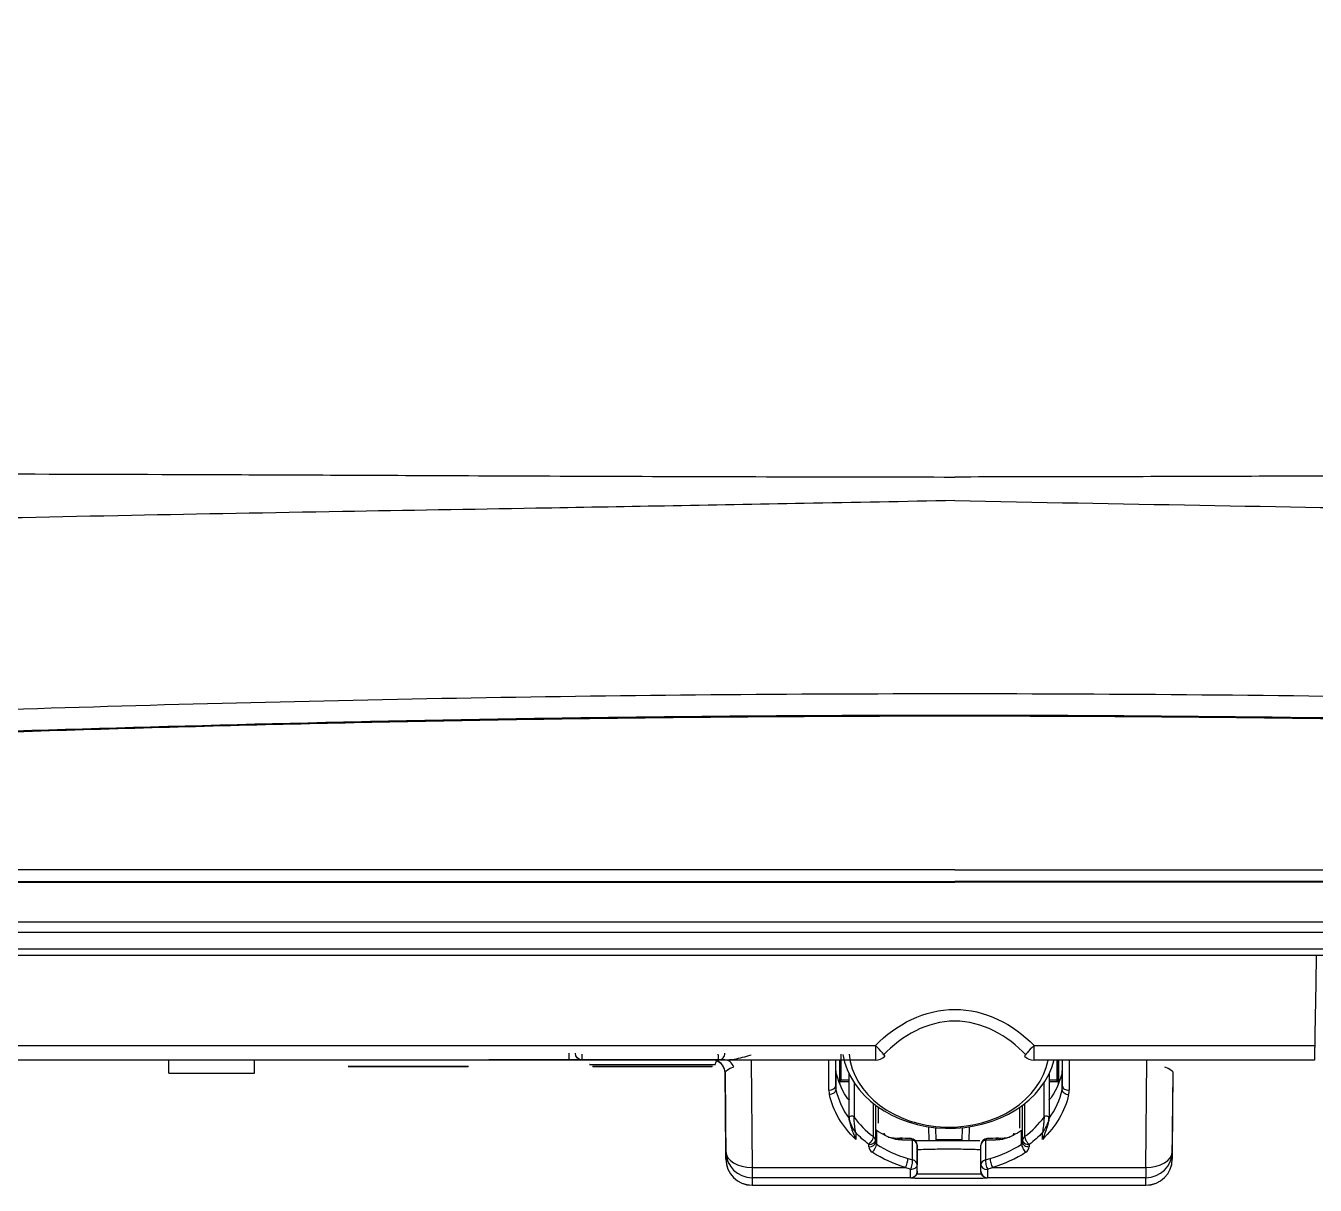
# Model space of a CAD drawing. Header units: millimetres. Extents: x 28 to 3046, y 8 to 3716.
# Drawn here: x 1093.7 to 1191.4, y 503.7 to 591.5 of the extents above; entities that cross this region are included whole.
import ezdxf

# ---------------------------------------------------------------- set-up
doc = ezdxf.new("R2010")
doc.units = ezdxf.units.MM
doc.layers.add('1LINE', color=7, linetype='CONTINUOUS')

msp = doc.modelspace()

# ---------------------------------------------------------------- linework, layer by layer
at = {"layer": '1LINE', "linetype": 'Continuous'}
for p, q in [((1104.559, 512.185), (1104.559, 513.168)), ((1111.059, 512.185), (1111.059, 513.168)), ((1128.801, 513.186), (1135.762, 513.186)), ((1135.762, 513.186), (1128.801, 513.186)), ((1134.864, 513.186), (1129.264, 513.186)), ((1129.682, 513.185), (1134.382, 513.185)), ((1133.682, 513.186), (1130.125, 513.186)), ((1132.496, 513.185), (1136.331, 513.185)), ((1136.331, 513.185), (1132.497, 513.185)), ((1133.682, 513.186), (1133.682, 513.186)), ((1136.331, 513.186), (1133.682, 513.186)), ((1133.682, 513.186), (1133.682, 513.186)), ((1133.682, 513.186), (1134.382, 513.186)), ((1134.382, 513.186), (1134.382, 513.186)), ((1134.382, 513.186), (1134.382, 513.186)), ((1134.864, 513.686), (1134.864, 513.186)), ((1135.864, 513.186), (1134.864, 513.186)), ((1135.762, 513.186), (1135.762, 513.186)), ((1135.864, 513.186), (1135.864, 513.186)), ((1136.332, 513.186), (1136.296, 513.186)), ((1145.779, 513.186), (1146.697, 513.186)), ((1146.697, 513.186), (1146.202, 513.186)), ((1146.202, 513.186), (1146.203, 513.186)), ((1146.212, 513.186), (1146.213, 513.186)), ((1148.695, 513.168), (1148.764, 505.028)), ((1154.582, 510.89), (1154.582, 513.168)), ((1155.082, 513.168), (1155.082, 511.198)), ((1155.382, 513.168), (1155.382, 511.406)), ((1155.482, 513.615), (1155.482, 511.662)), ((1171.882, 511.662), (1171.882, 513.169)), ((1171.982, 513.169), (1171.982, 511.406)), ((1171.982, 511.406), (1171.982, 513.168)), ((1172.282, 511.196), (1172.282, 513.168)), ((1172.782, 513.168), (1172.782, 510.888)), ((1178.599, 505.028), (1178.668, 513.168)), ((1104.559, 512.185), (1111.059, 512.185)), ((1118.184, 512.686), (1119.847, 512.686)), ((1127.144, 512.686), (1118.277, 512.686)), ((1118.277, 512.686), (1119.89, 512.686)), ((1120.368, 512.686), (1125.053, 512.686)), ((1125.531, 512.686), (1127.144, 512.686)), ((1125.574, 512.686), (1127.237, 512.686)), ((1136.684, 512.686), (1138.347, 512.686)), ((1145.644, 512.686), (1136.777, 512.686)), ((1136.777, 512.686), (1138.39, 512.686)), ((1138.868, 512.686), (1143.553, 512.686)), ((1144.031, 512.686), (1145.644, 512.686)), ((1144.074, 512.686), (1145.737, 512.686)), ((1146.714, 512.195), (1146.705, 512.194)), ((1146.705, 512.194), (1146.764, 505.673)), ((1146.764, 506.242), (1146.714, 512.195)), ((1155.111, 512.282), (1155.111, 510.927)), ((1156.107, 508.776), (1156.107, 512.123)), ((1171.257, 512.124), (1171.257, 508.776)), ((1172.252, 510.925), (1172.252, 512.279)), ((1180.649, 512.195), (1180.599, 506.242)), ((1180.599, 505.673), (1180.658, 512.194)), ((1180.658, 512.194), (1180.649, 512.195)), ((1155.482, 511.662), (1156.107, 511.662)), ((1155.482, 511.546), (1155.482, 511.662)), ((1155.482, 511.546), (1156.107, 511.546)), ((1156.48, 511.462), (1156.48, 508.854)), ((1170.883, 508.855), (1170.883, 511.462)), ((1171.257, 511.662), (1171.882, 511.662)), ((1171.257, 511.546), (1171.882, 511.546)), ((1171.882, 511.546), (1171.882, 511.662)), ((1157.952, 507.374), (1157.952, 509.872)), ((1158.107, 509.753), (1158.107, 507.089)), ((1158.307, 509.609), (1158.307, 508.395)), ((1169.057, 508.001), (1169.057, 509.609)), ((1169.257, 507.089), (1169.257, 509.754)), ((1169.412, 509.873), (1169.412, 507.374)), ((1156.107, 508.734), (1156.107, 508.776)), ((1162.177, 507.052), (1162.158, 508.115)), ((1165.205, 508.115), (1165.187, 507.052)), ((1171.257, 508.776), (1171.257, 508.734)), ((1156.607, 507.674), (1156.607, 507.164)), ((1158.18, 507.842), (1158.18, 506.795)), ((1162.659, 508.052), (1162.677, 507.05)), ((1162.675, 507.15), (1164.689, 507.15)), ((1164.687, 507.05), (1164.704, 508.052)), ((1169.183, 506.795), (1169.183, 507.842)), ((1170.757, 507.164), (1170.757, 507.675)), ((1146.764, 505.673), (1146.764, 506.242)), ((1157.607, 506.609), (1157.607, 506.781)), ((1158.107, 507.089), (1158.107, 506.917)), ((1160.924, 505.608), (1160.924, 507.105)), ((1161.267, 506.62), (1161.266, 506.732)), ((1161.266, 506.732), (1161.266, 505.234)), ((1161.267, 504.706), (1161.267, 506.375)), ((1166.096, 505.233), (1166.096, 506.731)), ((1166.437, 507.105), (1166.437, 505.607)), ((1169.257, 506.917), (1169.257, 507.089)), ((1169.757, 506.781), (1169.757, 506.609)), ((1180.599, 506.242), (1180.599, 505.673)), ((1148.764, 505.028), (1148.764, 504.261)), ((1148.764, 505.028), (1160.391, 505.028)), ((1148.764, 504.261), (1148.764, 503.691)), ((1160.767, 504.261), (1148.764, 504.261)), ((1160.767, 504.214), (1160.767, 504.261)), ((1161.267, 504.761), (1161.267, 504.706)), ((1166.097, 504.753), (1166.097, 504.698)), ((1166.596, 504.261), (1166.597, 504.214)), ((1178.599, 504.261), (1166.596, 504.261)), ((1166.973, 505.028), (1178.599, 505.028)), ((1178.599, 505.028), (1178.599, 504.261)), ((1178.599, 503.691), (1178.599, 504.261)), ((1148.764, 503.69), (1148.764, 503.691)), ((1148.764, 503.691), (1178.599, 503.691)), ((1148.764, 503.69), (1178.599, 503.69)), ((1178.599, 503.691), (1178.599, 503.69))]:
    msp.add_line(p, q, dxfattribs=at)
at = {"layer": '1LINE', "linetype": 'Continuous', "extrusion": (0, 0, -1)}
msp.add_arc((-1135.864, 513.686), 0.5, 270, 0, dxfattribs=at)
msp.add_arc((-1135.864, 513.686), 0.5, 270, 0, dxfattribs=at)
at = {"layer": '1LINE', "linetype": 'Continuous'}
for centre, radius, start, end in [((1158.103, 514.168), 1, 270, 315.65999), ((1170.125, 514.168), 1, 224.34001, 270), ((1160.766, 506.731), 0.5, 0.88189, 88.96299), ((1166.596, 506.731), 0.5, 91.03616, 180), ((1148.764, 505.69), 2, 180.52182, 270), ((1178.599, 505.69), 2, 270, 359.47788)]:
    msp.add_arc(centre, radius, start, end, dxfattribs=at)
for centre, major_axis, ratio, start_param, end_param in [((1158.103, 514.168), (-0.715, 0.699), 0.074429, 3.141589, 4.788474), ((1158.103, 514.168), (0, -1), 0.00251, 4.605985, 6.283185), ((1170.125, 514.168), (0.715, 0.699), 0.074429, 1.494711, 3.141598), ((1170.125, 514.168), (0, 1), 0.002509, 3.141593, 4.818793), ((1145.714, 512.186), (0, -1), 1, 1.579512, 2.848859), ((1145.705, 512.186), (0, -1), 1, 1.579512, 2.821952), ((1146.203, 513.686), (0, 0.5), 1, 3.141593, 4.721105), ((1146.697, 512.186), (0, -1), 0.753417, 2.050408, 3.141589), ((1163.682, 514.384), (-8.1, 0), 0.788011, 0.123701, 2.952803), ((1163.682, 514.076), (7.6, 0), 0.788011, 3.219052, 6.129639), ((1157.082, 512.553), (2, 0), 0.788011, 3.141593, 3.314393), ((1170.282, 512.551), (2, 0), 0.788011, 6.110007, 6.283185), ((1154.582, 511.198), (0.5, 0), 0.615661, 4.712391, 6.283185), ((1157.082, 511.198), (2, 0), 0.788011, 3.141593, 3.314393), ((1155.482, 511.477), (0.3, 0), 0.615661, 1.570796, 1.910451), ((1171.882, 511.477), (-0.3, 0), 0.615661, 4.371179, 4.712389), ((1170.282, 511.196), (2, 0), 0.788011, 6.110007, 6.283185), ((1172.782, 511.196), (-0.5, 0), 0.615661, 0, 1.570799), ((1157.082, 510.89), (-2.5, 0), 0.788011, 0, 0.1728), ((1154.619, 510.86), (0.488, 0.108), 0.606493, 4.578855, 6.149649), ((1172.744, 510.857), (-0.488, 0.108), 0.606452, 0.133822, 1.70462), ((1170.282, 510.888), (-2.5, 0), 0.788011, 2.968414, 3.141593), ((1156.307, 508.776), (-0.2, 0), 0.788003, 3.661991, 6.283185), ((1171.057, 508.776), (-0.2, 0), 0.788004, 3.141593, 5.762891), ((1157.607, 507.089), (-0.3, -0.4), 0.425002, 1.056309, 2.627104), ((1157.607, 507.089), (-0.5, 0), 0.788011, 3.141593, 3.950463), ((1158.307, 507.964), (0.2, 0), 0.788011, 3.141593, 4.027802), ((1158.556, 507.132), (0.234, 0.442), 0.342989, 5.707645, 6.851726), ((1159.943, 506.748), (0.012, 0.5), 0.568666, 5.530117, 6.325519), ((1160.766, 506.731), (0.009, 0.5), 0.46105, 5.564989, 6.322426), ((1166.596, 506.731), (0.009, -0.5), 0.460751, 3.102359, 3.859709), ((1167.42, 506.748), (0.012, -0.5), 0.568661, 3.099259, 3.89466), ((1168.807, 507.132), (0.234, -0.442), 0.342984, 2.573062, 3.717134), ((1169.057, 507.964), (0.2, 0), 0.788011, 5.396976, 6.283185), ((1169.757, 507.089), (-0.5, 0), 0.788011, 5.474384, 6.283185), ((1169.757, 507.089), (-0.301, 0.4), 0.42503, 0.51446, 2.085258), ((1148.764, 506.26), (2, 0.017), 0.615648, 3.141981, 4.707172), ((1148.764, 506.26), (2, 0), 0.999394, 3.150314, 4.712389), ((1157.607, 507.089), (-0.5, 0), 0.615661, 1.570799, 3.141593), ((1157.607, 506.917), (-0.5, 0), 0.615661, 1.570799, 3.141593), ((1158.307, 506.609), (-0.7, 0), 0.788011, 0, 0.88621), ((1157.864, 506.49), (-0.27, -0.421), 0.389317, 1.026529, 2.597324), ((1158.307, 506.917), (0.2, 0), 0.788011, 3.141593, 4.027802), ((1160.766, 506.731), (0.5, 0), 0.788011, 0.000834, 1.248272), ((1166.596, 506.731), (0.5, 0), 0.788011, 1.893073, 3.142426), ((1169.057, 506.917), (0.2, 0), 0.788011, 5.396976, 6.283185), ((1169.499, 506.49), (-0.27, 0.421), 0.389314, 0.544268, 2.115066), ((1169.757, 507.089), (-0.5, 0), 0.615661, 0, 1.570799), ((1169.757, 506.917), (-0.5, 0), 0.615661, 0, 1.570799), ((1169.057, 506.609), (-0.7, 0), 0.788011, 2.255383, 3.141593), ((1178.599, 506.26), (-2, 0.017), 0.615648, 1.576026, 3.14121), ((1178.599, 506.26), (2, 0), 0.999394, 4.712389, 6.274453), ((1148.764, 505.69), (2, 0), 0.999394, 3.150314, 4.712389), ((1160.391, 505.336), (-0.144, -0.479), 0.220223, 0.940484, 2.51128), ((1160.766, 505.234), (-0.119, -0.486), 0.217512, 0.844456, 2.500289), ((1160.766, 505.234), (-0.5, -0.001), 0.683756, 1.57002, 3.140889), ((1160.766, 505.234), (-0.5, 0), 0.788011, 3.142426, 4.389864), ((1166.596, 505.233), (-0.5, 0), 0.788011, 5.034666, 6.284019), ((1166.596, 505.233), (-0.5, -0.001), 0.684103, 6.282482, 7.853205), ((1166.596, 505.233), (-0.119, 0.486), 0.217467, 0.641357, 2.29765), ((1166.973, 505.336), (-0.144, 0.479), 0.220217, 0.630313, 2.20111), ((1178.599, 505.69), (2, 0), 0.999394, 4.712389, 6.274453), ((1160.767, 504.757), (-0.5, -0.008), 0.999394, 1.555414, 3.12683), ((1166.597, 504.757), (-0.5, -0.008), 0.999394, 6.268423, 7.837288)]:
    msp.add_ellipse(centre, major_axis=major_axis, ratio=ratio, start_param=start_param, end_param=end_param, dxfattribs=at)
at = {"layer": '1LINE', "linetype": 'Continuous', "extrusion": (0, 0, -1)}
for centre, major_axis, ratio, start_param, end_param in [((1148.714, 512.186), (-2, 0.011), 0.307781, 6.27925, 7.11235), ((1163.682, 513.461), (8.7, 0), 0.788011, 2.676275, 2.968795), ((1163.682, 513.461), (8.7, 0), 0.788011, 0.173181, 0.465322), ((1178.649, 512.186), (2, 0.011), 0.307781, 5.454042, 6.287133), ((1163.682, 511.798), (9.2, 0), 0.788011, 2.448108, 2.968795), ((1163.682, 511.798), (9.2, 0), 0.788011, 0.173181, 0.69349), ((1163.682, 511.798), (8.8, 0), 0.788011, 2.332725, 2.504711), ((1163.682, 513.153), (8.7, 0), 0.788011, 2.161694, 2.255386), ((1163.682, 507.704), (-9.2, 0), 0.054164, 5.034914, 5.130852), ((1163.682, 507.704), (-9.2, 0), 0.054164, 4.29393, 4.390112), ((1163.682, 513.153), (8.7, 0), 0.788011, 0.886212, 0.979909), ((1163.682, 511.798), (8.8, 0), 0.788011, 0.636804, 0.808805), ((1163.682, 511.798), (9.2, 0), 0.788011, 1.936601, 2.255386), ((1163.682, 507.204), (8.7, 0), 0.011989, 1.893321, 1.989259), ((1163.682, 507.807), (-14.02, 0), 0.054164, 4.545597, 4.894542), ((1163.682, 507.204), (-8.7, 0), 0.011989, 4.29393, 4.390112), ((1163.682, 511.798), (9.2, 0), 0.788011, 0.886212, 1.205001), ((1161.266, 506.26), (-0.001, 1.5), 0.000513, 3.176412, 3.959492), ((1166.096, 506.259), (-0.001, 1.5), 0.000513, 3.176412, 3.959016), ((1163.682, 504.801), (-11.22, 0), 0.054164, 4.449528, 4.97516)]:
    msp.add_ellipse(centre, major_axis=major_axis, ratio=ratio, start_param=start_param, end_param=end_param, dxfattribs=at)
at = {"layer": '1LINE', "linetype": 'Continuous'}
for points, degree, knots in [([(1034.462, 660.009), (1033.472, 658.74), (1031.241, 655.882), (1026.498, 649.869), (1017.908, 638.961), (1006.68, 624.188), (995.18, 608.126), (985.895, 594.021), (978.998, 582.167), (973.96, 572.624), (972.693, 566.996), (974.626, 564.075), (976.987, 562.457), (980.481, 561.379), (985.137, 560.857), (990.728, 560.111), (999.685, 559.051), (1013.488, 557.8), (1031.163, 557.208), (1045.309, 557.216), (1054.03, 557.359), (1063.07, 557.504), (1075.171, 557.584), (1091.141, 557.596), (1105.431, 557.551), (1117.326, 557.5), (1127.48, 557.454), (1138.834, 557.408), (1151.414, 557.368), (1159.875, 557.356), (1164.116, 557.35)], 3, [0, 0, 0, 0, 0.012507, 0.028169, 0.059983, 0.123214, 0.185248, 0.247141, 0.309619, 0.372607, 0.435239, 0.466362, 0.497482, 0.528744, 0.560227, 0.591849, 0.622902, 0.686811, 0.748464, 0.7798, 0.795457, 0.811186, 0.842678, 0.873857, 0.905195, 0.921072, 0.936872, 0.957903, 0.978899, 1, 1, 1, 1]), ([(1293.77, 660.008), (1296.22, 656.858), (1298.67, 653.752), (1303.644, 647.44), (1306.095, 644.323), (1313.248, 635.123), (1317.745, 629.191), (1325.946, 618.045), (1329.697, 612.788), (1336.517, 602.882), (1339.546, 598.247), (1344.855, 589.7), (1347.135, 585.775), (1351.068, 578.682), (1352.73, 575.518), (1354.847, 570.13), (1355.285, 567.931), (1354.507, 565.405), (1353.996, 564.694), (1352.711, 563.448), (1351.906, 562.921), (1349.929, 562.048), (1348.756, 561.702), (1346.006, 561.171), (1344.437, 561.011), (1339.296, 560.353), (1335.218, 559.816), (1325.644, 558.786), (1320.159, 558.293), (1310.704, 557.741), (1307.334, 557.587), (1300.257, 557.358), (1296.544, 557.282), (1288.756, 557.213), (1284.683, 557.219), (1276.162, 557.312), (1271.75, 557.409), (1262.484, 557.519), (1257.599, 557.552), (1247.469, 557.589), (1242.2, 557.592), (1231.248, 557.577), (1225.567, 557.56), (1213.805, 557.513), (1207.728, 557.485), (1195.517, 557.432), (1189.339, 557.408), (1176.836, 557.37), (1170.561, 557.356), (1164.116, 557.35)], 3, [0, 0, 0, 0, 0.03125, 0.03125, 0.0625, 0.0625, 0.125, 0.125, 0.1875, 0.1875, 0.25, 0.25, 0.3125, 0.3125, 0.375, 0.375, 0.4375, 0.4375, 0.46875, 0.46875, 0.5, 0.5, 0.53125, 0.53125, 0.5625, 0.5625, 0.625, 0.625, 0.6875, 0.6875, 0.71875, 0.71875, 0.75, 0.75, 0.78125, 0.78125, 0.8125, 0.8125, 0.84375, 0.84375, 0.875, 0.875, 0.90625, 0.90625, 0.9375, 0.9375, 0.96875, 0.96875, 1, 1, 1, 1]), ([(1164.116, 555.564), (1160.309, 555.49), (1152.953, 555.348), (1142.354, 555.156), (1130.635, 554.949), (1117.044, 554.721), (1101.245, 554.436), (1083.354, 554.059), (1068.592, 553.639), (1056.989, 553.21), (1046.663, 552.716), (1030.968, 552.097), (1015.728, 551.959), (1003.233, 552.219), (994.675, 552.563), (987.52, 552.955), (982.406, 553.265), (978.941, 553.452), (976.477, 553.548), (974.181, 553.675), (970.17, 554.2), (967.516, 555.37), (966.038, 557.267), (965.31, 558.517), (964.846, 560.141), (964.857, 561.586), (964.932, 562.364), (964.934, 562.38)], 3, [0, 0, 0, 0, 0.029053, 0.056147, 0.081277, 0.119713, 0.162933, 0.20915, 0.271281, 0.298578, 0.325679, 0.379906, 0.475247, 0.522897, 0.57022, 0.622381, 0.664623, 0.687993, 0.711989, 0.734356, 0.759986, 0.855278, 0.879092, 0.902938, 0.950799, 0.998964, 1, 1, 1, 1]), ([(1164.116, 555.564), (1176.582, 555.318), (1188.868, 555.1), (1206.963, 554.79), (1212.976, 554.688), (1224.713, 554.475), (1230.412, 554.363), (1241.456, 554.122), (1246.801, 553.991), (1257.122, 553.703), (1262.121, 553.547), (1271.634, 553.19), (1276.143, 552.972), (1284.839, 552.583), (1289.034, 552.424), (1301.074, 552.068), (1308.442, 551.992), (1321.761, 552.114), (1327.619, 552.307), (1337.938, 552.785), (1342.402, 553.066), (1348.152, 553.392), (1349.91, 553.483), (1353.125, 553.607), (1354.59, 553.727), (1358.367, 554.345), (1360.137, 555.1), (1361.892, 556.802), (1362.327, 557.451), (1362.965, 558.71), (1363.164, 559.352), (1363.384, 560.78), (1363.378, 561.578), (1363.291, 562.429)], 3, [0, 0, 0, 0, 0.094713, 0.094713, 0.142069, 0.142069, 0.189425, 0.189425, 0.236782, 0.236782, 0.284138, 0.284138, 0.331495, 0.331495, 0.378851, 0.378851, 0.473564, 0.473564, 0.568276, 0.568276, 0.662989, 0.662989, 0.710346, 0.710346, 0.757702, 0.757702, 0.852415, 0.852415, 0.899771, 0.899771, 0.947127, 0.947127, 1, 1, 1, 1]), ([(964.596, 547.503), (964.961, 546.58), (965.489, 545.715), (967.478, 543.541), (969.318, 542.36), (976.906, 539.385), (984.732, 538.172), (1000.468, 537.344), (1006.401, 537.226), (1019.796, 537.255), (1027.155, 537.405), (1039.176, 537.772), (1043.347, 537.917), (1052.046, 538.242), (1056.557, 538.425), (1070.86, 538.995), (1081.313, 539.401), (1103.666, 540.11), (1115.503, 540.415), (1139.455, 540.829), (1151.665, 540.942), (1164.116, 540.942)], 3, [0, 0, 0, 0, 0.06087, 0.06087, 0.165218, 0.165218, 0.373913, 0.373913, 0.478261, 0.478261, 0.582609, 0.582609, 0.634783, 0.634783, 0.686957, 0.686957, 0.791304, 0.791304, 0.895652, 0.895652, 1, 1, 1, 1]), ([(1164.116, 540.942), (1176.629, 540.942), (1189.118, 540.826), (1213.472, 540.399), (1225.105, 540.094), (1247.283, 539.387), (1257.842, 538.976), (1272.173, 538.404), (1276.688, 538.222), (1285.381, 537.899), (1289.544, 537.755), (1301.525, 537.394), (1308.829, 537.25), (1322.134, 537.23), (1328.155, 537.354), (1338.685, 537.929), (1343.18, 538.376), (1350.82, 539.62), (1353.978, 540.416), (1358.938, 542.379), (1360.758, 543.546), (1362.705, 545.675), (1363.219, 546.499), (1363.583, 547.379)], 3, [0, 0, 0, 0, 0.104646, 0.104646, 0.209293, 0.209293, 0.313939, 0.313939, 0.366262, 0.366262, 0.418585, 0.418585, 0.523232, 0.523232, 0.627878, 0.627878, 0.732524, 0.732524, 0.837171, 0.837171, 0.941817, 0.941817, 1, 1, 1, 1]), ([(1164.116, 539.288), (1156.511, 539.288), (1148.934, 539.246), (1133.877, 539.079), (1126.406, 538.955), (1104.666, 538.488), (1090.921, 538.054), (1065.325, 537.102), (1053.935, 536.604), (1038.334, 536.056), (1033.386, 535.903), (1026.366, 535.737), (1024.09, 535.692), (1020.776, 535.643), (1019.688, 535.629), (1018.081, 535.614), (1017.549, 535.609), (1016.758, 535.603), (1016.496, 535.602), (1015.973, 535.599), (1015.68, 535.601), (1015.453, 535.596)], 3, [0, 0, 0, 0, 0.125, 0.125, 0.25, 0.25, 0.5, 0.5, 0.75, 0.75, 0.875, 0.875, 0.9375, 0.9375, 0.96875, 0.96875, 0.984375, 0.984375, 0.992188, 0.992188, 1, 1, 1, 1]), ([(1023.216, 535.672), (1025.057, 535.702), (1026.941, 535.739), (1033.511, 535.89), (1038.406, 536.038), (1053.88, 536.574), (1065.275, 537.069), (1084.437, 537.779), (1091.179, 538.011), (1104.998, 538.426), (1112.062, 538.61), (1126.483, 538.918), (1133.842, 539.04), (1148.87, 539.206), (1156.499, 539.249), (1164.116, 539.249)], 3, [0, 0, 0, 0, 0.055984, 0.055984, 0.190843, 0.190843, 0.460562, 0.460562, 0.595422, 0.595422, 0.730281, 0.730281, 0.865141, 0.865141, 1, 1, 1, 1]), ([(1312.778, 535.596), (1312.551, 535.6), (1312.259, 535.598), (1311.736, 535.601), (1311.474, 535.603), (1310.684, 535.608), (1310.153, 535.613), (1308.548, 535.629), (1307.462, 535.642), (1304.152, 535.692), (1301.879, 535.736), (1294.868, 535.902), (1289.92, 536.055), (1274.408, 536.599), (1263.243, 537.088), (1237.652, 538.043), (1223.434, 538.492), (1194.316, 539.114), (1179.398, 539.288), (1164.116, 539.288)], 3, [0, 0, 0, 0, 0.007813, 0.007813, 0.015625, 0.015625, 0.03125, 0.03125, 0.0625, 0.0625, 0.125, 0.125, 0.25, 0.25, 0.5, 0.5, 0.75, 0.75, 1, 1, 1, 1]), ([(1164.116, 539.249), (1171.74, 539.249), (1179.344, 539.207), (1194.432, 539.04), (1201.923, 538.915), (1223.706, 538.448), (1237.481, 538.013), (1256.681, 537.301), (1262.759, 537.057), (1274.196, 536.601), (1279.576, 536.392), (1291.736, 535.972), (1298.279, 535.786), (1304.362, 535.683)], 3, [0, 0, 0, 0, 0.135762, 0.135762, 0.271524, 0.271524, 0.543048, 0.543048, 0.67881, 0.67881, 0.814572, 0.814572, 1, 1, 1, 1]), ([(1164.119, 527.592), (1158.104, 527.592), (1152.071, 527.592), (1140.055, 527.592), (1134.058, 527.592), (1122.089, 527.592), (1116.061, 527.592), (1104.339, 527.592), (1098.659, 527.591), (1087.652, 527.591), (1082.332, 527.591), (1072.088, 527.591), (1067.149, 527.59), (1053.087, 527.59), (1044.646, 527.589), (1029.443, 527.589), (1022.588, 527.589), (1009.945, 527.589), (1004.202, 527.589), (988.955, 527.589), (981.558, 527.588), (976.949, 527.586)], 3, [0, 0, 0, 0, 0.0625, 0.0625, 0.125, 0.125, 0.1875, 0.1875, 0.25, 0.25, 0.3125, 0.3125, 0.375, 0.375, 0.5, 0.5, 0.625, 0.625, 0.75, 0.75, 1, 1, 1, 1]), ([(977.732, 526.708), (978.229, 526.708), (979.631, 526.708), (982.076, 526.708), (985.156, 526.708), (991.408, 526.708), (998.127, 526.708), (1004.3, 526.708), (1004.3, 526.708), (1004.301, 526.708), (1004.302, 526.708), (1004.304, 526.708), (1004.308, 526.708), (1004.316, 526.708), (1004.331, 526.708), (1004.363, 526.708), (1004.427, 526.708), (1004.554, 526.708), (1004.809, 526.708), (1005.321, 526.708), (1006.354, 526.708), (1008.456, 526.708), (1012.807, 526.708), (1022.093, 526.708), (1030.996, 526.708), (1037.431, 526.708), (1037.432, 526.708), (1037.433, 526.708), (1037.434, 526.708), (1037.438, 526.708), (1037.444, 526.708), (1037.457, 526.708), (1037.483, 526.708), (1037.534, 526.708), (1037.637, 526.708), (1037.844, 526.708), (1038.258, 526.708), (1039.09, 526.708), (1040.772, 526.708), (1044.207, 526.708), (1051.349, 526.708), (1062.353, 526.708), (1076.865, 526.708), (1092.738, 526.708), (1109.651, 526.708), (1121.47, 526.708), (1127.481, 526.708), (1127.481, 526.708), (1127.483, 526.708), (1127.485, 526.708), (1127.49, 526.708), (1127.501, 526.708), (1127.521, 526.708), (1127.562, 526.708), (1127.645, 526.708), (1127.81, 526.708), (1128.137, 526.708), (1128.792, 526.708), (1130.103, 526.708), (1132.731, 526.708), (1138.009, 526.708), (1147.075, 526.708), (1156.315, 526.708), (1162.495, 526.708), (1164.119, 526.708)], 3, [0, 0, 0, 0, 0.026171, 0.073712, 0.106177, 0.142912, 0.285771, 0.285773, 0.285775, 0.285778, 0.285785, 0.285798, 0.285824, 0.285876, 0.285981, 0.286191, 0.28661, 0.287449, 0.289126, 0.292481, 0.299187, 0.312592, 0.339365, 0.392746, 0.499347, 0.499349, 0.499351, 0.499355, 0.499362, 0.499378, 0.499408, 0.499469, 0.499591, 0.499834, 0.500322, 0.501296, 0.503246, 0.507149, 0.514964, 0.530626, 0.562044, 0.625004, 0.687933, 0.750092, 0.812423, 0.875102, 0.875104, 0.875106, 0.87511, 0.875117, 0.875133, 0.875163, 0.875224, 0.875347, 0.875592, 0.876084, 0.87707, 0.879005, 0.882905, 0.8907, 0.906274, 0.937405, 0.983542, 1, 1, 1, 1]), ([(1164.119, 527.592), (1189.072, 527.577), (1214.026, 527.565), (1247.143, 527.59), (1257.36, 527.606), (1275.85, 527.621), (1284.176, 527.621), (1299.321, 527.613), (1306.191, 527.605), (1318.777, 527.593), (1324.441, 527.589), (1339.427, 527.588), (1346.768, 527.591), (1351.289, 527.586)], 3, [0, 0, 0, 0, 0.25, 0.25, 0.375, 0.375, 0.5, 0.5, 0.625, 0.625, 0.75, 0.75, 1, 1, 1, 1]), ([(1350.507, 526.708), (1343.628, 526.708), (1328.422, 526.708), (1320.885, 526.708), (1311.407, 526.708), (1301.517, 526.708), (1290.807, 526.708), (1278.668, 526.708), (1265.656, 526.708), (1258.511, 526.708), (1251.081, 526.708), (1243.597, 526.708), (1235.34, 526.708), (1227.177, 526.708), (1218.487, 526.708), (1209.774, 526.708), (1200.759, 526.708), (1182.705, 526.708), (1164.119, 526.708)], 2, [0, 0, 0, 0.25, 0.25, 0.375, 0.375, 0.5, 0.5, 0.625, 0.625, 0.6875, 0.6875, 0.75, 0.75, 0.8125, 0.8125, 0.875, 0.875, 1, 1, 1]), ([(973.543, 526.658), (973.543, 526.658), (973.543, 526.658), (973.95, 526.658), (974.374, 526.658), (975.292, 526.658), (975.786, 526.658), (976.868, 526.658), (977.455, 526.658), (978.734, 526.658), (979.428, 526.658), (980.919, 526.658), (981.715, 526.658), (983.407, 526.658), (984.303, 526.658), (987.142, 526.658), (989.236, 526.658), (993.831, 526.658), (996.332, 526.658), (1001.744, 526.658), (1004.656, 526.658), (1008.564, 526.658), (1009.359, 526.658), (1010.97, 526.658), (1011.787, 526.658), (1014.271, 526.658), (1015.973, 526.658), (1019.463, 526.658), (1021.251, 526.658), (1024.912, 526.658), (1026.784, 526.658), (1032.543, 526.658), (1036.569, 526.658), (1042.969, 526.658), (1045.162, 526.658), (1048.555, 526.658), (1049.703, 526.658), (1052.035, 526.658), (1053.216, 526.658), (1059.191, 526.658), (1064.197, 526.658), (1072.107, 526.658), (1074.81, 526.658), (1078.976, 526.658), (1080.383, 526.658), (1083.236, 526.658), (1084.681, 526.658), (1087.611, 526.658), (1089.095, 526.658), (1091.349, 526.658), (1092.106, 526.658), (1093.626, 526.658), (1094.388, 526.658), (1098.212, 526.658), (1101.306, 526.658), (1107.564, 526.658), (1110.727, 526.658), (1117.121, 526.658), (1120.353, 526.658), (1126.883, 526.658), (1130.183, 526.658), (1135.184, 526.658), (1136.86, 526.658), (1139.387, 526.658), (1140.232, 526.658), (1141.925, 526.658), (1142.775, 526.658), (1147.025, 526.658), (1150.432, 526.658), (1157.264, 526.658), (1160.688, 526.658), (1164.119, 526.658)], 3, [0, 0, 0, 0, 0.000002, 0.000002, 0.031252, 0.031252, 0.062502, 0.062502, 0.093752, 0.093752, 0.125002, 0.125002, 0.156252, 0.156252, 0.187502, 0.187502, 0.250002, 0.250002, 0.312502, 0.312502, 0.375001, 0.375001, 0.390626, 0.390626, 0.406251, 0.406251, 0.437501, 0.437501, 0.468751, 0.468751, 0.500001, 0.500001, 0.562501, 0.562501, 0.593751, 0.593751, 0.609376, 0.609376, 0.625001, 0.625001, 0.687501, 0.687501, 0.718751, 0.718751, 0.734376, 0.734376, 0.750001, 0.750001, 0.765626, 0.765626, 0.773438, 0.773438, 0.781251, 0.781251, 0.8125, 0.8125, 0.84375, 0.84375, 0.875, 0.875, 0.90625, 0.90625, 0.921875, 0.921875, 0.929688, 0.929688, 0.9375, 0.9375, 0.96875, 0.96875, 1, 1, 1, 1]), ([(1354.696, 526.658), (1354.696, 526.658), (1354.696, 526.658), (1354.289, 526.658), (1353.864, 526.658), (1352.947, 526.658), (1352.453, 526.658), (1351.371, 526.658), (1350.784, 526.658), (1349.504, 526.658), (1348.811, 526.658), (1347.32, 526.658), (1346.523, 526.658), (1344.831, 526.658), (1343.935, 526.658), (1341.097, 526.658), (1339.003, 526.658), (1334.407, 526.658), (1331.907, 526.658), (1326.495, 526.658), (1323.582, 526.658), (1319.675, 526.658), (1318.88, 526.658), (1317.269, 526.658), (1316.452, 526.658), (1313.967, 526.658), (1312.266, 526.658), (1308.776, 526.658), (1306.988, 526.658), (1303.327, 526.658), (1301.454, 526.658), (1295.696, 526.658), (1291.67, 526.658), (1285.27, 526.658), (1283.077, 526.658), (1279.684, 526.658), (1278.536, 526.658), (1276.204, 526.658), (1275.022, 526.658), (1269.048, 526.658), (1264.042, 526.658), (1256.132, 526.658), (1253.428, 526.658), (1249.263, 526.658), (1247.856, 526.658), (1245.003, 526.658), (1243.557, 526.658), (1240.627, 526.658), (1239.143, 526.658), (1236.889, 526.658), (1236.133, 526.658), (1234.613, 526.658), (1233.85, 526.658), (1230.027, 526.658), (1226.932, 526.658), (1220.675, 526.658), (1217.512, 526.658), (1211.117, 526.658), (1207.886, 526.658), (1201.355, 526.658), (1198.056, 526.658), (1193.054, 526.658), (1191.378, 526.658), (1188.851, 526.658), (1188.007, 526.658), (1186.313, 526.658), (1185.464, 526.658), (1181.214, 526.658), (1177.806, 526.658), (1170.975, 526.658), (1167.551, 526.658), (1164.119, 526.658)], 3, [0, 0, 0, 0, 0.000002, 0.000002, 0.031252, 0.031252, 0.062502, 0.062502, 0.093752, 0.093752, 0.125002, 0.125002, 0.156252, 0.156252, 0.187502, 0.187502, 0.250002, 0.250002, 0.312502, 0.312502, 0.375001, 0.375001, 0.390626, 0.390626, 0.406251, 0.406251, 0.437501, 0.437501, 0.468751, 0.468751, 0.500001, 0.500001, 0.562501, 0.562501, 0.593751, 0.593751, 0.609376, 0.609376, 0.625001, 0.625001, 0.687501, 0.687501, 0.718751, 0.718751, 0.734376, 0.734376, 0.750001, 0.750001, 0.765626, 0.765626, 0.773438, 0.773438, 0.781251, 0.781251, 0.8125, 0.8125, 0.84375, 0.84375, 0.875, 0.875, 0.90625, 0.90625, 0.921875, 0.921875, 0.929688, 0.929688, 0.9375, 0.9375, 0.96875, 0.96875, 1, 1, 1, 1]), ([(973.599, 523.655), (975.223, 523.656), (977.245, 523.655), (983.278, 523.655), (987.127, 523.655), (1001.131, 523.655), (1013.727, 523.655), (1036.848, 523.655), (1045.339, 523.655), (1064.351, 523.655), (1074.966, 523.655), (1098.341, 523.655), (1110.955, 523.655), (1130.529, 523.655), (1137.194, 523.655), (1150.597, 523.655), (1157.338, 523.655), (1164.119, 523.655)], 3, [0, 0, 0, 0, 0.125, 0.125, 0.25, 0.25, 0.5, 0.5, 0.625, 0.625, 0.75, 0.75, 0.875, 0.875, 0.9375, 0.9375, 1, 1, 1, 1]), ([(1164.119, 522.839), (1157.351, 522.839), (1150.624, 522.839), (1137.248, 522.839), (1130.596, 522.839), (1111.063, 522.839), (1098.475, 522.839), (1075.154, 522.839), (1064.566, 522.839), (1045.604, 522.839), (1037.135, 522.839), (1014.072, 522.839), (1001.507, 522.839), (987.538, 522.839), (983.699, 522.839), (977.68, 522.839), (975.664, 522.84), (974.043, 522.839)], 3, [0, 0, 0, 0, 0.0625, 0.0625, 0.125, 0.125, 0.25, 0.25, 0.375, 0.375, 0.5, 0.5, 0.75, 0.75, 0.875, 0.875, 1, 1, 1, 1]), ([(1164.119, 523.655), (1170.902, 523.655), (1177.643, 523.655), (1191.047, 523.655), (1197.713, 523.655), (1217.288, 523.655), (1229.904, 523.655), (1253.281, 523.655), (1263.896, 523.655), (1282.909, 523.655), (1291.4, 523.655), (1314.522, 523.655), (1327.117, 523.655), (1341.12, 523.655), (1344.968, 523.655), (1351, 523.655), (1353.02, 523.656), (1354.644, 523.655)], 3, [0, 0, 0, 0, 0.0625, 0.0625, 0.125, 0.125, 0.25, 0.25, 0.375, 0.375, 0.5, 0.5, 0.75, 0.75, 0.875, 0.875, 1, 1, 1, 1]), ([(1354.2, 522.839), (1352.579, 522.84), (1350.564, 522.839), (1344.548, 522.839), (1340.709, 522.839), (1326.741, 522.839), (1314.176, 522.839), (1291.113, 522.839), (1282.644, 522.839), (1263.681, 522.839), (1253.092, 522.839), (1229.77, 522.839), (1217.181, 522.839), (1197.646, 522.839), (1190.993, 522.839), (1177.616, 522.839), (1170.888, 522.839), (1164.119, 522.839)], 3, [0, 0, 0, 0, 0.125, 0.125, 0.25, 0.25, 0.5, 0.5, 0.625, 0.625, 0.75, 0.75, 0.875, 0.875, 0.9375, 0.9375, 1, 1, 1, 1]), ([(975.887, 521.604), (977.496, 521.604), (979.49, 521.604), (985.446, 521.604), (989.246, 521.604), (1003.071, 521.604), (1015.509, 521.604), (1038.348, 521.604), (1046.701, 521.604), (1065.514, 521.604), (1075.971, 521.604), (1099.011, 521.604), (1111.496, 521.604), (1137.392, 521.604), (1150.693, 521.604), (1164.119, 521.604)], 3, [0, 0, 0, 0, 0.125, 0.125, 0.25, 0.25, 0.5, 0.5, 0.625, 0.625, 0.75, 0.75, 0.875, 0.875, 1, 1, 1, 1]), ([(1164.119, 521.104), (1150.794, 521.104), (1137.591, 521.104), (1111.895, 521.104), (1099.51, 521.104), (1076.67, 521.104), (1066.313, 521.104), (1047.684, 521.104), (1039.414, 521.104), (1016.789, 521.104), (1004.466, 521.104), (990.772, 521.104), (987.007, 521.104), (981.107, 521.104), (979.131, 521.104), (977.534, 521.104)], 3, [0, 0, 0, 0, 0.125, 0.125, 0.25, 0.25, 0.375, 0.375, 0.5, 0.5, 0.75, 0.75, 0.875, 0.875, 1, 1, 1, 1]), ([(1164.119, 521.604), (1177.546, 521.604), (1190.848, 521.604), (1216.745, 521.604), (1229.229, 521.604), (1252.27, 521.604), (1262.727, 521.604), (1281.54, 521.604), (1289.894, 521.604), (1312.733, 521.604), (1325.171, 521.604), (1338.995, 521.604), (1342.795, 521.604), (1348.75, 521.604), (1350.744, 521.604), (1352.352, 521.604)], 3, [0, 0, 0, 0, 0.125, 0.125, 0.25, 0.25, 0.375, 0.375, 0.5, 0.5, 0.75, 0.75, 0.875, 0.875, 1, 1, 1, 1]), ([(1350.706, 521.104), (1349.109, 521.104), (1347.134, 521.104), (1341.233, 521.104), (1337.469, 521.104), (1323.775, 521.104), (1311.452, 521.104), (1288.828, 521.104), (1280.557, 521.104), (1261.928, 521.104), (1251.571, 521.104), (1228.73, 521.104), (1216.345, 521.104), (1190.648, 521.104), (1177.445, 521.104), (1164.119, 521.104)], 3, [0, 0, 0, 0, 0.125, 0.125, 0.25, 0.25, 0.5, 0.5, 0.625, 0.625, 0.75, 0.75, 0.875, 0.875, 1, 1, 1, 1]), ([(1170.128, 514.275), (1173.277, 514.275), (1176.427, 514.275), (1183.515, 514.275), (1187.453, 514.275), (1191.391, 514.275)], 3, [0, 0, 0, 0, 0.444361, 0.444361, 1, 1, 1, 1]), ([(1191.391, 514.275), (1191.391, 514.234), (1191.39, 514.192), (1191.387, 514.039), (1191.385, 513.926), (1191.381, 513.716), (1191.379, 513.616), (1191.376, 513.444), (1191.375, 513.369), (1191.372, 513.254), (1191.371, 513.212), (1191.371, 513.175), (1191.37, 513.168), (1191.37, 513.168)], 3, [0, 0, 0, 0, 0.073282, 0.073282, 0.274547, 0.274547, 0.475813, 0.475813, 0.677051, 0.677051, 0.878261, 0.878261, 1, 1, 1, 1]), ([(1135.86, 513.609), (1135.86, 513.579), (1135.86, 513.55), (1135.86, 513.439), (1135.861, 513.367), (1135.862, 513.258), (1135.863, 513.22), (1135.864, 513.191), (1135.864, 513.186), (1135.864, 513.186)], 3, [0, 0, 0, 0, 0.115411, 0.115411, 0.468601, 0.468601, 0.821809, 0.821809, 1, 1, 1, 1]), ([(1146.203, 513.186), (1144.483, 513.186), (1142.764, 513.186), (1139.318, 513.186), (1137.591, 513.186), (1135.864, 513.186)], 3, [0, 0, 0, 0, 0.498929, 0.498929, 1, 1, 1, 1]), ([(1136.331, 513.186), (1136.343, 513.186), (1136.358, 513.186), (1136.446, 513.186), (1136.561, 513.186), (1136.866, 513.186), (1137.06, 513.186), (1137.52, 513.186), (1137.78, 513.186), (1138.364, 513.186), (1138.686, 513.186), (1139.358, 513.186), (1139.719, 513.186), (1140.458, 513.186), (1140.83, 513.186), (1141.591, 513.186), (1141.971, 513.186), (1142.701, 513.186), (1143.064, 513.186), (1143.741, 513.186), (1144.056, 513.186), (1144.643, 513.186), (1144.906, 513.186), (1145.36, 513.186), (1145.556, 513.186), (1145.733, 513.186), (1145.757, 513.186), (1145.779, 513.186)], 3, [0, 0, 0, 0, 0.02216, 0.02216, 0.109789, 0.109789, 0.197418, 0.197418, 0.285047, 0.285047, 0.372676, 0.372676, 0.460305, 0.460305, 0.547934, 0.547934, 0.635563, 0.635563, 0.723191, 0.723191, 0.81082, 0.81082, 0.898449, 0.898449, 0.986078, 0.986078, 1, 1, 1, 1]), ([(1145.968, 512.843), (1145.998, 512.926), (1146.028, 513.009), (1146.06, 513.102), (1146.064, 513.112), (1146.067, 513.121)], 3, [0, 0, 0, 0, 0.897355, 0.897355, 1, 1, 1, 1]), ([(1146.203, 513.186), (1146.202, 513.186), (1146.202, 513.205), (1146.201, 513.279), (1146.2, 513.335), (1146.199, 513.463), (1146.199, 513.533), (1146.198, 513.609)], 3, [0, 0, 0, 0, 0.352851, 0.352851, 0.705706, 0.705706, 1, 1, 1, 1]), ([(1146.697, 513.186), (1146.927, 513.186), (1147.167, 513.211), (1147.827, 513.318), (1148.256, 513.43), (1148.685, 513.568), (1148.688, 513.569), (1148.692, 513.57)], 3, [0, 0, 0, 0, 0.36345, 0.36345, 0.994957, 0.994957, 1, 1, 1, 1]), ([(1127.261, 512.686), (1127.26, 512.686), (1126.84, 512.686), (1125.242, 512.686), (1123.984, 512.686), (1121.44, 512.686), (1120.187, 512.686), (1118.473, 512.686), (1118.051, 512.686), (1118.184, 512.686)], 3, [0, 0, 0, 0, 0.226458, 0.226458, 0.484305, 0.484305, 0.742153, 0.742153, 1, 1, 1, 1]), ([(1119.847, 512.686), (1119.885, 512.686), (1119.924, 512.686), (1120.011, 512.686), (1120.058, 512.686), (1120.145, 512.686), (1120.184, 512.686), (1120.247, 512.686), (1120.272, 512.686), (1120.288, 512.686)], 3, [0, 0, 0, 0, 0.197364, 0.197364, 0.45853, 0.45853, 0.729684, 0.729684, 1, 1, 1, 1]), ([(1120.368, 512.686), (1120.352, 512.686), (1120.327, 512.686), (1120.261, 512.686), (1120.22, 512.686), (1120.128, 512.686), (1120.076, 512.686), (1119.979, 512.686), (1119.934, 512.686), (1119.89, 512.686)], 3, [0, 0, 0, 0, 0.263628, 0.263628, 0.527273, 0.527273, 0.790687, 0.790687, 1, 1, 1, 1]), ([(1120.288, 512.686), (1120.377, 512.686), (1120.514, 512.686), (1120.862, 512.686), (1121.077, 512.686), (1121.555, 512.686), (1121.824, 512.686), (1122.378, 512.686), (1122.671, 512.686), (1123.239, 512.686), (1123.522, 512.686), (1124.039, 512.686), (1124.281, 512.686), (1124.691, 512.686), (1124.864, 512.686), (1125.047, 512.686), (1125.094, 512.686), (1125.133, 512.686)], 3, [0, 0, 0, 0, 0.134808, 0.134808, 0.269359, 0.269359, 0.403964, 0.403964, 0.538546, 0.538546, 0.672908, 0.672908, 0.807499, 0.807499, 0.942257, 0.942257, 1, 1, 1, 1]), ([(1125.531, 512.686), (1125.475, 512.686), (1125.419, 512.686), (1125.313, 512.686), (1125.263, 512.686), (1125.176, 512.686), (1125.137, 512.686), (1125.084, 512.686), (1125.066, 512.686), (1125.053, 512.686)], 3, [0, 0, 0, 0, 0.263628, 0.263628, 0.527273, 0.527273, 0.790687, 0.790687, 1, 1, 1, 1]), ([(1125.133, 512.686), (1125.145, 512.686), (1125.161, 512.686), (1125.208, 512.686), (1125.242, 512.686), (1125.322, 512.686), (1125.37, 512.686), (1125.469, 512.686), (1125.522, 512.686), (1125.574, 512.686)], 3, [0, 0, 0, 0, 0.197539, 0.197539, 0.458664, 0.458664, 0.729748, 0.729748, 1, 1, 1, 1]), ([(1136.453, 512.843), (1136.314, 512.843), (1136.763, 512.843), (1138.545, 512.843), (1139.869, 512.843), (1142.546, 512.843), (1143.861, 512.843), (1145.555, 512.843), (1145.993, 512.843), (1145.994, 512.843)], 3, [0, 0, 0, 0, 0.257894, 0.257894, 0.515788, 0.515788, 0.773682, 0.773682, 1, 1, 1, 1]), ([(1145.762, 512.686), (1145.763, 512.686), (1145.346, 512.686), (1143.733, 512.686), (1142.482, 512.686), (1139.935, 512.686), (1138.675, 512.686), (1137.082, 512.686), (1136.661, 512.686), (1136.66, 512.686)], 3, [0, 0, 0, 0, 0.233976, 0.233976, 0.500069, 0.500069, 0.766163, 0.766163, 1, 1, 1, 1]), ([(1138.347, 512.686), (1138.385, 512.686), (1138.424, 512.686), (1138.511, 512.686), (1138.558, 512.686), (1138.645, 512.686), (1138.684, 512.686), (1138.747, 512.686), (1138.772, 512.686), (1138.788, 512.686)], 3, [0, 0, 0, 0, 0.197457, 0.197457, 0.458591, 0.458591, 0.729714, 0.729714, 1, 1, 1, 1]), ([(1138.868, 512.686), (1138.852, 512.686), (1138.827, 512.686), (1138.761, 512.686), (1138.72, 512.686), (1138.628, 512.686), (1138.576, 512.686), (1138.479, 512.686), (1138.434, 512.686), (1138.39, 512.686)], 3, [0, 0, 0, 0, 0.263628, 0.263628, 0.527273, 0.527273, 0.790687, 0.790687, 1, 1, 1, 1]), ([(1138.788, 512.686), (1138.877, 512.686), (1139.014, 512.686), (1139.361, 512.686), (1139.575, 512.686), (1140.053, 512.686), (1140.322, 512.686), (1140.877, 512.686), (1141.17, 512.686), (1141.737, 512.686), (1142.02, 512.686), (1142.538, 512.686), (1142.78, 512.686), (1143.189, 512.686), (1143.362, 512.686), (1143.546, 512.686), (1143.594, 512.686), (1143.633, 512.686)], 3, [0, 0, 0, 0, 0.134539, 0.134539, 0.268888, 0.268888, 0.403716, 0.403716, 0.538389, 0.538389, 0.672659, 0.672659, 0.807244, 0.807244, 0.941557, 0.941557, 1, 1, 1, 1]), ([(1144.031, 512.686), (1143.975, 512.686), (1143.919, 512.686), (1143.813, 512.686), (1143.763, 512.686), (1143.676, 512.686), (1143.637, 512.686), (1143.584, 512.686), (1143.566, 512.686), (1143.553, 512.686)], 3, [0, 0, 0, 0, 0.263628, 0.263628, 0.527273, 0.527273, 0.790687, 0.790687, 1, 1, 1, 1]), ([(1143.633, 512.686), (1143.645, 512.686), (1143.661, 512.686), (1143.708, 512.686), (1143.742, 512.686), (1143.822, 512.686), (1143.87, 512.686), (1143.969, 512.686), (1144.022, 512.686), (1144.074, 512.686)], 3, [0, 0, 0, 0, 0.197846, 0.197846, 0.458865, 0.458865, 0.729849, 0.729849, 1, 1, 1, 1]), ([(1155.38, 511.539), (1155.397, 511.541), (1155.43, 511.545), (1155.464, 511.546), (1155.482, 511.546)], 3, [0, 0, 0, 0, 0.494501, 1, 1, 1, 1]), ([(1156.107, 510.212), (1156.107, 510.205), (1156.106, 510.199), (1156.101, 510.19), (1156.098, 510.187), (1156.086, 510.185), (1156.078, 510.188), (1156.052, 510.202), (1156.034, 510.219), (1155.979, 510.278), (1155.942, 510.329), (1155.907, 510.384)], 3, [0, 0, 0, 0, 0.069271, 0.069271, 0.154145, 0.154145, 0.285303, 0.285303, 0.528928, 0.528928, 1, 1, 1, 1]), ([(1171.457, 510.384), (1171.414, 510.318), (1171.369, 510.257), (1171.317, 510.209), (1171.307, 510.201), (1171.288, 510.189), (1171.279, 510.185), (1171.268, 510.186), (1171.264, 510.188), (1171.259, 510.195), (1171.257, 510.2), (1171.257, 510.208), (1171.257, 510.21), (1171.257, 510.212)], 3, [0, 0, 0, 0, 0.565682, 0.565682, 0.700062, 0.700062, 0.835862, 0.835862, 0.915036, 0.915036, 0.984017, 0.984017, 1, 1, 1, 1]), ([(1156.607, 507.674), (1156.565, 507.736), (1156.461, 507.893), (1156.315, 508.164), (1156.196, 508.436), (1156.121, 508.654), (1156.111, 508.739), (1156.107, 508.776)], 3, [0, 0, 0, 0, 0.198108, 0.500758, 0.750992, 0.892984, 1, 1, 1, 1]), ([(1156.107, 508.734), (1156.112, 508.688), (1156.127, 508.562), (1156.207, 508.257), (1156.311, 507.907), (1156.459, 507.515), (1156.556, 507.283), (1156.607, 507.164)], 3, [0, 0, 0, 0, 0.08608, 0.230846, 0.499543, 0.74257, 1, 1, 1, 1]), ([(1156.607, 507.674), (1156.579, 507.835), (1156.554, 508.01), (1156.521, 508.297), (1156.511, 508.397), (1156.492, 508.613), (1156.48, 508.753), (1156.48, 508.854)], 3, [0, 0, 0, 0, 0.5, 0.5, 0.75, 0.75, 1, 1, 1, 1]), ([(1170.883, 508.855), (1170.883, 508.753), (1170.871, 508.613), (1170.853, 508.398), (1170.842, 508.298), (1170.809, 508.01), (1170.784, 507.836), (1170.757, 507.675)], 3, [0, 0, 0, 0, 0.25, 0.25, 0.5, 0.5, 1, 1, 1, 1]), ([(1171.257, 508.776), (1171.252, 508.736), (1171.24, 508.639), (1171.163, 508.422), (1171.01, 508.076), (1170.86, 507.839), (1170.757, 507.675)], 3, [0, 0, 0, 0, 0.114012, 0.275504, 0.49937, 1, 1, 1, 1]), ([(1171.256, 508.735), (1171.248, 508.687), (1171.227, 508.549), (1171.15, 508.248), (1171.031, 507.836), (1170.896, 507.457), (1170.788, 507.23), (1170.757, 507.164)], 3, [0, 0, 0, 0, 0.086823, 0.248719, 0.498044, 0.85369, 1, 1, 1, 1]), ([(1171.221, 508.6), (1171.229, 508.633), (1171.239, 508.684), (1171.25, 508.76), (1171.251, 508.798), (1171.25, 508.817)], 3, [0, 0, 0, 0, 0.412223, 0.672214, 1, 1, 1, 1]), ([(1160.146, 507.109), (1159.929, 507.126), (1159.494, 507.161), (1159.055, 507.36), (1158.835, 507.459)], 3, [0, 0, 0, 0, 0.499732, 1, 1, 1, 1]), ([(1168.529, 507.459), (1168.307, 507.359), (1167.868, 507.16), (1167.433, 507.126), (1167.217, 507.109)], 3, [0, 0, 0, 0, 0.503346, 1, 1, 1, 1]), ([(1166.097, 506.375), (1165.701, 506.386), (1164.919, 506.408), (1163.682, 506.417), (1162.446, 506.408), (1161.664, 506.386), (1161.267, 506.375)], 3, [0, 0, 0, 0, 0.253872, 0.500002, 0.746125, 1, 1, 1, 1]), ([(1161.244, 504.562), (1161.23, 504.528), (1161.199, 504.453), (1161.072, 504.299), (1160.911, 504.228), (1160.803, 504.218), (1160.767, 504.214)], 3, [0, 0, 0, 0, 0.217337, 0.491816, 0.835272, 1, 1, 1, 1]), ([(1161.267, 504.561), (1161.664, 504.558), (1162.452, 504.552), (1163.682, 504.549), (1164.913, 504.552), (1165.7, 504.558), (1166.097, 504.561)], 3, [0, 0, 0, 0, 0.252159, 0.499995, 0.747833, 1, 1, 1, 1]), ([(1166.597, 504.214), (1166.563, 504.216), (1166.452, 504.224), (1166.294, 504.299), (1166.165, 504.453), (1166.134, 504.528), (1166.12, 504.562)], 3, [0, 0, 0, 0, 0.157878, 0.508481, 0.782783, 1, 1, 1, 1])]:
    msp.add_open_spline(points, degree=degree, knots=knots, dxfattribs=at)
for points in [[(1191.509, 521.11), (1191.47, 518.832), (1191.431, 516.553), (1191.391, 514.275)], [(1158.1, 514.275), (1159.68, 515.891), (1161.83, 517.015), (1164.114, 517.015)], [(1164.114, 517.015), (1166.401, 517.015), (1168.539, 515.899), (1170.128, 514.275)], [(1164.114, 516.12), (1162.032, 516.121), (1160.104, 515.042), (1158.698, 513.535)], [(1169.53, 513.535), (1168.123, 515.043), (1166.2, 516.12), (1164.114, 516.12)], [(1090.806, 514.275), (1113.231, 514.275), (1135.664, 514.275), (1158.1, 514.275)], [(1158.103, 513.168), (1134.568, 513.168), (1111.035, 513.168), (1087.514, 513.168)], [(1146.067, 513.121), (1146.128, 513.098), (1146.107, 513.112), (1146.002, 513.143)], [(1191.37, 513.168), (1184.289, 513.168), (1177.207, 513.168), (1170.125, 513.168)], [(1171.882, 511.546), (1171.917, 511.546), (1171.951, 511.544), (1171.982, 511.539)], [(1155.111, 510.927), (1155.282, 510.159), (1155.62, 509.413), (1156.107, 508.734)], [(1171.257, 508.734), (1171.743, 509.413), (1172.081, 510.157), (1172.252, 510.925)], [(1156.48, 508.854), (1156.877, 508.308), (1157.374, 507.808), (1157.952, 507.374)], [(1169.412, 507.374), (1169.989, 507.809), (1170.486, 508.309), (1170.883, 508.855)], [(1159.064, 507.333), (1159.357, 507.282), (1159.65, 507.251), (1159.943, 507.248)], [(1167.42, 507.248), (1167.713, 507.251), (1168.006, 507.282), (1168.299, 507.332)], [(1158.18, 506.795), (1158.896, 506.334), (1159.706, 505.965), (1160.57, 505.704)], [(1161.267, 506.375), (1161.267, 506.465), (1161.267, 506.547), (1161.267, 506.62)], [(1166.794, 505.704), (1167.657, 505.965), (1168.467, 506.334), (1169.183, 506.795)], [(1160.57, 505.704), (1160.687, 505.669), (1160.805, 505.637), (1160.924, 505.608)], [(1166.437, 505.607), (1166.557, 505.636), (1166.676, 505.668), (1166.794, 505.704)], [(1160.766, 504.892), (1160.639, 504.933), (1160.514, 504.978), (1160.391, 505.028)], [(1160.767, 504.261), (1160.766, 504.279), (1160.766, 504.511), (1160.766, 504.892)], [(1161.267, 504.706), (1161.267, 504.656), (1161.259, 504.608), (1161.244, 504.562)], [(1161.267, 504.561), (1161.26, 504.562), (1161.252, 504.562), (1161.244, 504.562)], [(1166.12, 504.562), (1166.106, 504.605), (1166.098, 504.651), (1166.097, 504.698)], [(1166.097, 504.561), (1166.105, 504.562), (1166.113, 504.562), (1166.12, 504.562)], [(1166.973, 505.028), (1166.849, 504.978), (1166.723, 504.933), (1166.596, 504.891)], [(1166.596, 504.891), (1166.596, 504.511), (1166.596, 504.279), (1166.596, 504.261)]]:
    msp.add_open_spline(points, degree=3, dxfattribs=at)

doc.saveas('drawing.dxf')
